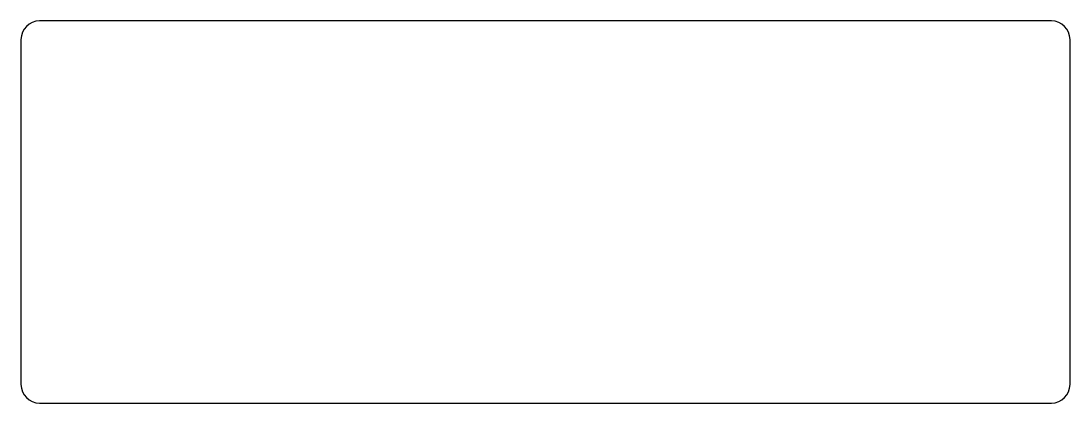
# Model space of a CAD drawing. Header units: millimetres. Extents: x -85 to 85, y -31 to 31.
import ezdxf

# ---------------------------------------------------------------- set-up
doc = ezdxf.new("R2010")
doc.units = ezdxf.units.MM
doc.header["$MEASUREMENT"] = 0
doc.layers.add('Default', color=18, linetype='Continuous', true_color=0x000000)

msp = doc.modelspace()

# ---------------------------------------------------------------- linework, layer by layer
at = {"layer": 'Default'}
for p, q in [((82, 31), (-82, 31)), ((-85, 28), (-85, -28)), ((85, -28), (85, 28)), ((-82, -31), (82, -31))]:
    msp.add_line(p, q, dxfattribs=at)
for centre, start, end in [((-82, 28), 90, 180), ((82, 28), 0, 90), ((-82, -28), 180, 270), ((82, -28), 270, 0)]:
    msp.add_arc(centre, 3, start, end, dxfattribs=at)

doc.saveas('drawing.dxf')
